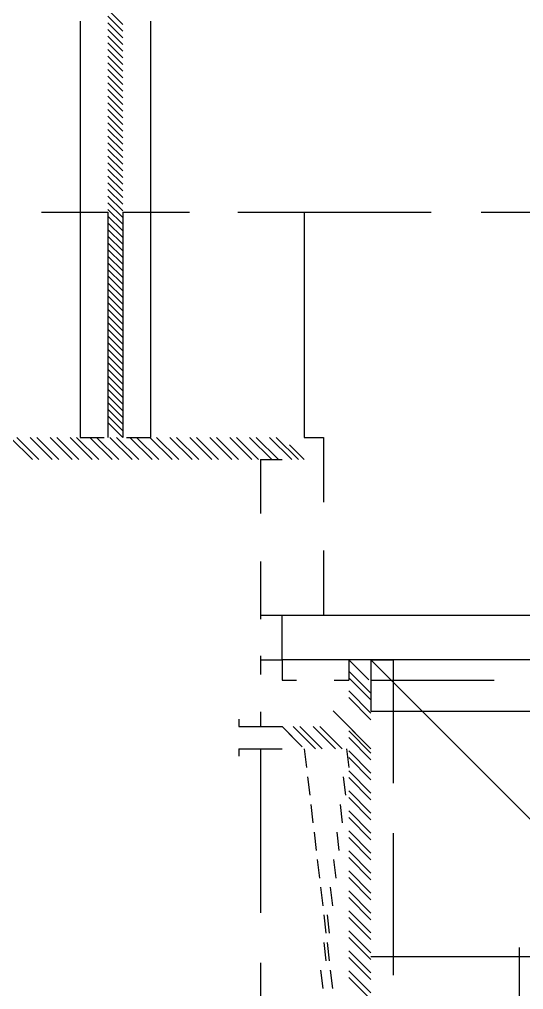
# Model space of a CAD drawing. Header units: metres. Extents: x -20.8 to 16.7, y -14.9 to 14.7.
# Drawn here: x 2.97 to 6.37, y 1.65 to 8.19 of the extents above; entities that cross this region are included whole.
import ezdxf

# ---------------------------------------------------------------- set-up
doc = ezdxf.new("R2010")
doc.units = ezdxf.units.M
doc.layers.add('CAD_PLAN_WALLS', color=8, linetype='Continuous')

msp = doc.modelspace()

# ---------------------------------------------------------------- linework, layer by layer
at = {"layer": 'CAD_PLAN_WALLS'}
for p, q in [((3.5668, 8.2554), (3.6668, 8.1554)), ((3.5667, 8.2105), (3.6668, 8.1105)), ((3.3793, 8.1787), (3.3793, 5.3708)), ((3.5667, 8.1656), (3.6668, 8.0656)), ((3.5667, 8.1207), (3.6668, 8.0206)), ((3.8542, 8.1787), (3.8541, 5.3708)), ((3.5667, 8.0758), (3.6668, 7.9757)), ((3.5667, 8.0309), (3.6668, 7.9308)), ((3.5667, 7.9859), (3.6668, 7.8859)), ((3.5667, 7.941), (3.6668, 7.841)), ((3.5667, 7.8961), (3.6668, 7.7961)), ((3.5667, 7.8512), (3.6668, 7.7512)), ((3.5667, 7.8063), (3.6668, 7.7063)), ((3.5667, 7.7614), (3.6668, 7.6614)), ((3.5667, 7.7165), (3.6668, 7.6164)), ((3.5667, 7.6716), (3.6668, 7.5715)), ((3.5667, 7.6267), (3.6668, 7.5266)), ((3.5667, 7.5817), (3.6668, 7.4817)), ((3.5667, 7.5368), (3.6668, 7.4368)), ((3.5667, 7.4919), (3.6668, 7.3919)), ((3.5667, 7.447), (3.6668, 7.347)), ((3.5667, 7.4021), (3.6668, 7.3021)), ((3.5667, 7.3572), (3.6667, 7.2572)), ((3.5667, 7.3123), (3.6667, 7.2122)), ((3.5667, 7.2674), (3.6667, 7.1673)), ((3.5667, 7.2225), (3.6667, 7.1224)), ((3.5667, 7.1775), (3.6667, 7.0775)), ((3.5667, 7.1326), (3.6667, 7.0326)), ((3.5667, 7.0877), (3.6667, 6.9877)), ((3.5667, 7.0428), (3.6667, 6.9428)), ((3.5667, 6.9979), (3.6667, 6.8979)), ((3.5667, 6.953), (3.6667, 6.853)), ((3.1173, 6.8892), (3.5668, 6.8892)), ((3.5667, 6.9081), (3.6667, 6.808)), ((3.5667, 6.8893), (3.5667, 5.3709)), ((3.6667, 6.8893), (3.6667, 5.3709)), ((3.6667, 6.8892), (4.1162, 6.8892)), ((4.4426, 6.8892), (4.8921, 6.8892)), ((4.892, 6.8892), (4.892, 5.3709)), ((4.892, 6.8892), (4.892, 5.3709)), ((4.892, 6.8892), (5.7484, 6.8892)), ((6.0861, 6.8891), (6.9425, 6.8891)), ((3.5667, 6.8632), (3.6667, 6.7631)), ((3.5667, 6.8182), (3.6667, 6.7182)), ((3.5667, 6.7733), (3.6667, 6.6733)), ((3.5667, 6.7284), (3.6667, 6.6284)), ((3.5667, 6.6835), (3.6667, 6.5835)), ((3.5667, 6.6386), (3.6667, 6.5386)), ((3.5667, 6.5937), (3.6667, 6.4937)), ((3.5667, 6.5488), (3.6667, 6.4488)), ((3.5667, 6.5039), (3.6667, 6.4038)), ((3.5667, 6.459), (3.6667, 6.3589)), ((3.5667, 6.414), (3.6667, 6.314)), ((3.5667, 6.3691), (3.6667, 6.2691)), ((3.5667, 6.3242), (3.6667, 6.2242)), ((3.5667, 6.2793), (3.6667, 6.1793)), ((3.5667, 6.2344), (3.6667, 6.1344)), ((3.5667, 6.1895), (3.6667, 6.0895)), ((3.5667, 6.1446), (3.6667, 6.0446)), ((3.5667, 6.0997), (3.6667, 5.9996)), ((3.5667, 6.0548), (3.6667, 5.9547)), ((3.5667, 6.0098), (3.6667, 5.9098)), ((3.5667, 5.9649), (3.6667, 5.8649)), ((3.5667, 5.92), (3.6667, 5.82)), ((3.5667, 5.8751), (3.6667, 5.7751)), ((3.5667, 5.8302), (3.6667, 5.7302)), ((3.5667, 5.7853), (3.6667, 5.6853)), ((3.5667, 5.7404), (3.6667, 5.6404)), ((3.5667, 5.6955), (3.6667, 5.5954)), ((3.5667, 5.6506), (3.6667, 5.5505)), ((3.5667, 5.6056), (3.6667, 5.5056)), ((3.5667, 5.5607), (3.6667, 5.4607)), ((3.5667, 5.5158), (3.6667, 5.4158)), ((3.5667, 5.4709), (3.6667, 5.3709)), ((2.9065, 5.3709), (3.0565, 5.2209)), ((2.9514, 5.3709), (3.1014, 5.2209)), ((3.0412, 5.3709), (3.1913, 5.2209)), ((3.0861, 5.3709), (3.2362, 5.2209)), ((3.176, 5.3709), (3.326, 5.2209)), ((3.2209, 5.3709), (3.3709, 5.2209)), ((3.3107, 5.3709), (3.4607, 5.2209)), ((3.3556, 5.3709), (3.5056, 5.2209)), ((3.3792, 5.3709), (3.5417, 5.3709)), ((3.4454, 5.3709), (3.5955, 5.2209)), ((3.4903, 5.3709), (3.6404, 5.2209)), ((3.5802, 5.3709), (3.7302, 5.2209)), ((3.6116, 5.426), (3.6667, 5.3709)), ((3.6251, 5.3709), (3.7751, 5.2209)), ((3.6917, 5.3709), (3.8542, 5.3709)), ((3.7149, 5.3709), (3.8649, 5.2209)), ((3.7598, 5.3709), (3.9098, 5.2209)), ((3.8496, 5.3709), (3.9997, 5.2208)), ((3.8945, 5.3709), (4.0446, 5.2208)), ((3.9844, 5.3709), (4.1344, 5.2208)), ((4.0293, 5.3709), (4.1793, 5.2208)), ((4.1191, 5.3709), (4.2691, 5.2208)), ((4.164, 5.3709), (4.314, 5.2208)), ((4.2538, 5.3709), (4.4039, 5.2208)), ((4.2987, 5.3709), (4.4488, 5.2208)), ((4.3886, 5.3709), (4.5386, 5.2208)), ((4.4335, 5.3709), (4.5835, 5.2208)), ((4.5233, 5.3709), (4.6733, 5.2208)), ((4.5682, 5.3709), (4.7182, 5.2208)), ((4.658, 5.3709), (4.8081, 5.2208)), ((4.7029, 5.3709), (4.853, 5.2208)), ((4.892, 5.3709), (5.0214, 5.3709)), ((5.0214, 5.3709), (5.0214, 4.9333)), ((4.7928, 5.32), (4.892, 5.2208)), ((4.8377, 5.2751), (4.892, 5.2208)), ((4.5975, 5.2209), (4.5975, 4.8583)), ((4.5975, 5.2208), (4.7419, 5.2208)), ((5.0214, 4.6081), (5.0214, 4.1705)), ((4.5975, 4.5331), (4.5975, 4.1706)), ((4.5974, 4.1706), (4.7419, 4.1706)), ((4.5974, 4.1706), (4.7419, 4.1706)), ((4.5975, 4.1707), (4.5975, 4.1447)), ((4.7419, 4.1706), (7.0424, 4.1705)), ((4.7419, 3.8705), (4.7419, 4.1706)), ((4.8919, 4.1706), (5.0214, 4.1706)), ((4.5974, 3.8705), (4.7419, 3.8705)), ((4.5974, 3.8705), (4.7419, 3.8705)), ((4.5975, 3.8964), (4.5975, 3.8705)), ((4.5975, 3.8706), (4.5975, 3.7719)), ((4.7419, 3.8705), (4.7419, 3.7339)), ((7.0424, 3.8705), (4.7419, 3.8705)), ((5.192, 3.8705), (5.3277, 3.7348)), ((5.192, 3.8705), (5.2828, 3.7797)), ((5.192, 3.8705), (5.192, 3.7339)), ((5.342, 3.8705), (7.3424, 1.87)), ((5.342, 3.8705), (5.4917, 3.8705)), ((5.342, 3.8705), (5.342, 3.7339)), ((5.342, 3.8705), (5.342, 3.5238)), ((5.4917, 3.8706), (5.4917, 3.0391)), ((5.192, 3.795), (5.342, 3.645)), ((4.7419, 3.7339), (4.8405, 3.7339)), ((5.0934, 3.7339), (5.1921, 3.7339)), ((5.192, 3.7501), (5.342, 3.6001)), ((5.342, 3.7339), (6.1734, 3.7339)), ((5.192, 3.6603), (5.342, 3.5103)), ((5.192, 3.6154), (5.342, 3.4654)), ((4.4503, 3.4705), (4.4503, 3.4204)), ((4.5975, 3.5191), (4.5975, 3.4204)), ((5.0868, 3.5256), (5.342, 3.2704)), ((5.1318, 3.4807), (5.342, 3.2704)), ((5.342, 3.5239), (8.2995, 3.5238)), ((4.4502, 3.4204), (4.7419, 3.4204)), ((4.5974, 3.4204), (4.7419, 3.4204)), ((4.7419, 3.4204), (4.8776, 3.2847)), ((4.7419, 3.4204), (4.8327, 3.3297)), ((4.8174, 3.4204), (4.9674, 3.2704)), ((4.8623, 3.4204), (5.0123, 3.2704)), ((4.9521, 3.4204), (5.1021, 3.2704)), ((4.997, 3.4204), (5.147, 3.2704)), ((5.192, 3.3908), (5.342, 3.2408)), ((5.192, 3.3459), (5.342, 3.1959)), ((4.4502, 3.2704), (4.7419, 3.2704)), ((4.4503, 3.2704), (4.4503, 3.2204)), ((4.5975, 3.2705), (4.5974, 2.164)), ((4.5974, 3.2704), (4.7419, 3.2704)), ((4.8919, 3.2704), (4.9068, 3.1437)), ((5.1771, 3.2704), (5.192, 3.1437)), ((5.192, 3.2561), (5.342, 3.1061)), ((5.192, 3.2112), (5.342, 3.0612)), ((4.9141, 3.0816), (4.9287, 2.9574)), ((5.1552, 3.0816), (5.1698, 2.9574)), ((5.192, 3.1214), (5.342, 2.9713)), ((5.192, 3.0765), (5.342, 2.9264)), ((5.192, 2.9866), (5.342, 2.8366)), ((4.936, 2.8954), (4.9506, 2.7712)), ((5.1333, 2.8954), (5.1479, 2.7712)), ((5.192, 2.9417), (5.342, 2.7917)), ((5.192, 2.8519), (5.342, 2.7019)), ((5.192, 2.807), (5.342, 2.657)), ((4.9579, 2.7091), (4.9725, 2.5849)), ((5.1113, 2.7091), (5.1259, 2.5849)), ((5.192, 2.7172), (5.342, 2.5671)), ((5.4917, 2.7015), (5.4916, 1.87)), ((5.192, 2.6723), (5.342, 2.5222)), ((5.192, 2.5824), (5.342, 2.4324)), ((4.9799, 2.5228), (4.9945, 2.3987)), ((5.0894, 2.5228), (5.104, 2.3987)), ((5.192, 2.5375), (5.342, 2.3875)), ((5.192, 2.4477), (5.342, 2.2977)), ((5.192, 2.4028), (5.342, 2.2528)), ((5.0018, 2.3366), (5.0164, 2.2124)), ((5.0675, 2.3366), (5.0821, 2.2124)), ((5.192, 2.313), (5.342, 2.1629)), ((5.192, 2.2681), (5.342, 2.118)), ((5.192, 2.1782), (5.342, 2.0282)), ((5.0237, 2.1503), (5.0383, 2.0262)), ((5.0456, 2.1503), (5.0602, 2.0262)), ((5.192, 2.1333), (5.342, 1.9833)), ((5.192, 2.0435), (5.342, 1.8935)), ((5.0237, 1.9641), (5.0383, 1.8399)), ((5.0456, 1.9641), (5.0602, 1.8399)), ((5.192, 1.9986), (5.342, 1.8486)), ((5.192, 1.9088), (5.342, 1.7587)), ((6.3422, 1.9301), (6.3422, 1.3699)), ((5.192, 1.8639), (5.342, 1.7138)), ((5.342, 1.8701), (7.3424, 1.87)), ((5.342, 1.8701), (5.4917, 1.8701)), ((5.342, 1.8701), (5.4917, 1.8701)), ((5.4916, 1.8701), (5.4916, 1.7442)), ((4.5974, 1.8263), (4.5974, 0.7198)), ((5.0017, 1.7778), (5.0164, 1.6536)), ((5.0675, 1.7778), (5.0821, 1.6536)), ((5.192, 1.774), (5.342, 1.624)), ((5.1919, 1.7291), (5.342, 1.5791))]:
    msp.add_line(p, q, dxfattribs=at)

doc.saveas('drawing.dxf')
